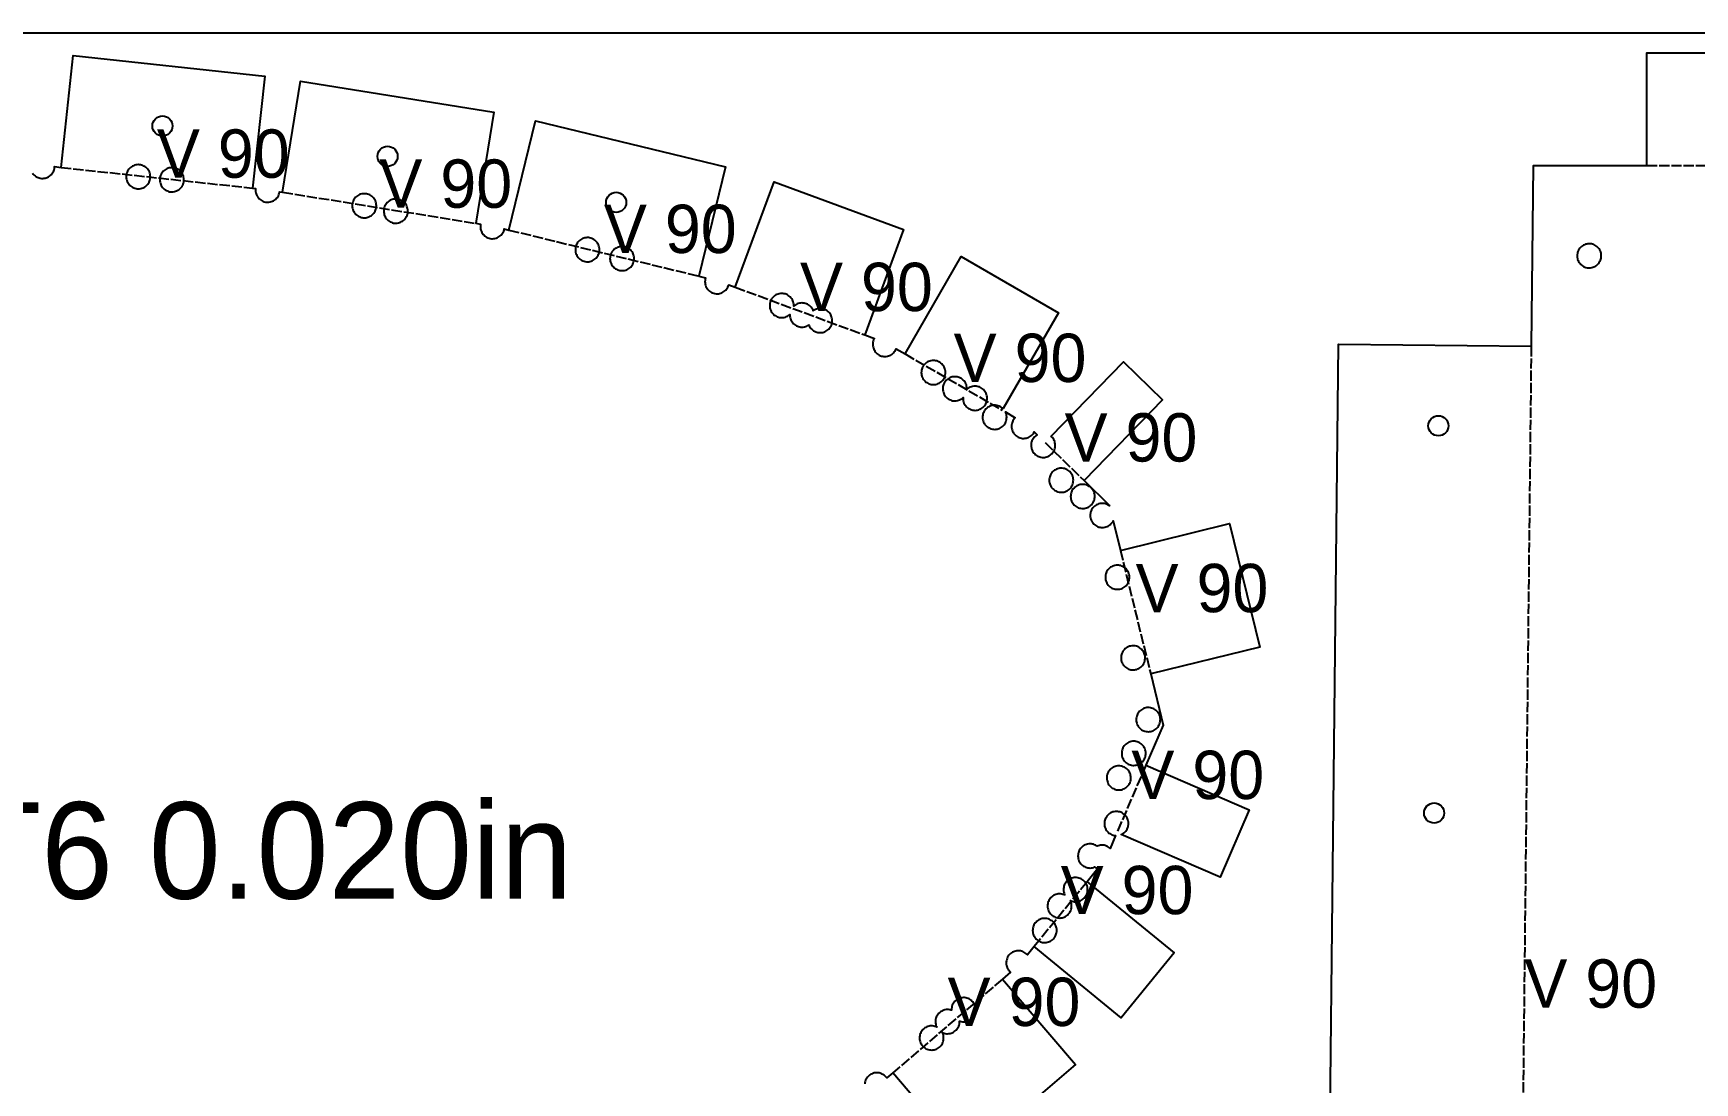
# Model space of a CAD drawing. Header units: millimetres. Extents: x 0 to 2438, y 0 to 1219.
# Drawn here: x 1700.7 to 1907.2, y 1088.6 to 1219 of the extents above; entities that cross this region are included whole.
import ezdxf

# ---------------------------------------------------------------- set-up
doc = ezdxf.new("R2010")
doc.units = ezdxf.units.MM
doc.linetypes.add('DASHED', pattern=[1.524, 1.27, -0.254])
for name, color, linetype in [('CUT', 7, 'CONTINUOUS'), ('ETCH', 8, 'CONTINUOUS'), ('HOLE', 6, 'CONTINUOUS'), ('VALLEY', 1, 'DASHED')]:
    doc.layers.add(name, color=color, linetype=linetype)

msp = doc.modelspace()

# ---------------------------------------------------------------- linework, layer by layer
at = {"layer": 'CUT'}
for points in [[(1700.63, 1201.62), (1700.72, 1201.5), (1700.82, 1201.39), (1700.93, 1201.3), (1701.05, 1201.21), (1701.18, 1201.14), (1701.31, 1201.08), (1701.45, 1201.03), (1701.59, 1200.99), (1701.74, 1200.97), (1701.89, 1200.97), (1702.03, 1200.98), (1702.18, 1201), (1702.32, 1201.04), (1702.46, 1201.09), (1702.59, 1201.16), (1702.72, 1201.23), (1702.83, 1201.32), (1702.94, 1201.42), (1703.04, 1201.53), (1703.12, 1201.65), (1703.2, 1201.78), (1703.26, 1201.91), (1703.31, 1202.05), (1703.34, 1202.2), (1703.36, 1202.34), (1703.36, 1202.43), (1704.17, 1202.34), (1705.68, 1216.23), (1729.48, 1213.65), (1727.97, 1199.76), (1728.35, 1199.72), (1728.34, 1199.63), (1728.33, 1199.49), (1728.34, 1199.34), (1728.37, 1199.19), (1728.41, 1199.05), (1728.46, 1198.91), (1728.52, 1198.78), (1728.6, 1198.66), (1728.69, 1198.54), (1728.79, 1198.43), (1728.9, 1198.33), (1729.02, 1198.25), (1729.15, 1198.17), (1729.28, 1198.11), (1729.42, 1198.07), (1729.56, 1198.03), (1729.71, 1198.01), (1729.86, 1198.01), (1730, 1198.02), (1730.15, 1198.04), (1730.29, 1198.08), (1730.43, 1198.13), (1730.56, 1198.19), (1730.69, 1198.27), (1730.8, 1198.36), (1730.91, 1198.46), (1731.01, 1198.57), (1731.09, 1198.69), (1731.17, 1198.82), (1731.23, 1198.95), (1731.28, 1199.09), (1731.31, 1199.24), (1731.32, 1199.32), (1731.7, 1199.26), (1733.92, 1213.05), (1757.95, 1209.18), (1755.73, 1195.39), (1756.31, 1195.3), (1756.3, 1195.25), (1756.28, 1195.1), (1756.28, 1194.96), (1756.29, 1194.81), (1756.31, 1194.66), (1756.35, 1194.52), (1756.4, 1194.38), (1756.46, 1194.25), (1756.54, 1194.13), (1756.63, 1194.01), (1756.73, 1193.9), (1756.84, 1193.8), (1756.96, 1193.72), (1757.09, 1193.64), (1757.22, 1193.58), (1757.36, 1193.54), (1757.51, 1193.5), (1757.65, 1193.48), (1757.8, 1193.48), (1757.95, 1193.49), (1758.09, 1193.51), (1758.23, 1193.55), (1758.37, 1193.6), (1758.5, 1193.66), (1758.63, 1193.74), (1758.75, 1193.83), (1758.85, 1193.93), (1758.95, 1194.04), (1759.04, 1194.16), (1759.11, 1194.29), (1759.17, 1194.42), (1759.22, 1194.56), (1759.25, 1194.7), (1759.83, 1194.56), (1763.12, 1208.14), (1786.72, 1202.41), (1783.42, 1188.83), (1784.26, 1188.63), (1784.24, 1188.56), (1784.21, 1188.42), (1784.19, 1188.27), (1784.18, 1188.12), (1784.19, 1187.98), (1784.22, 1187.83), (1784.25, 1187.69), (1784.3, 1187.55), (1784.37, 1187.42), (1784.45, 1187.29), (1784.54, 1187.18), (1784.64, 1187.07), (1784.75, 1186.97), (1784.87, 1186.89), (1784.99, 1186.81), (1785.13, 1186.75), (1785.27, 1186.7), (1785.41, 1186.67), (1785.56, 1186.65), (1785.7, 1186.64), (1785.85, 1186.65), (1786, 1186.68), (1786.14, 1186.72), (1786.28, 1186.77), (1786.41, 1186.83), (1786.53, 1186.91), (1786.65, 1187), (1786.76, 1187.1), (1786.85, 1187.21), (1786.94, 1187.33), (1787.01, 1187.46), (1787.08, 1187.59), (1787.12, 1187.73), (1787.13, 1187.76), (1787.94, 1187.46), (1792.78, 1200.56), (1808.87, 1194.63), (1804.03, 1181.52), (1805.23, 1181.08), (1805.21, 1181.03), (1805.14, 1180.9), (1805.1, 1180.76), (1805.06, 1180.61), (1805.04, 1180.47), (1805.04, 1180.32), (1805.05, 1180.17), (1805.07, 1180.03), (1805.11, 1179.89), (1805.16, 1179.75), (1805.23, 1179.62), (1805.3, 1179.49), (1805.39, 1179.37), (1805.49, 1179.27), (1805.6, 1179.17), (1805.72, 1179.08), (1805.85, 1179.01), (1805.98, 1178.95), (1806.12, 1178.9), (1806.27, 1178.87), (1806.41, 1178.85), (1806.56, 1178.84), (1806.71, 1178.85), (1806.85, 1178.88), (1806.99, 1178.91), (1807.13, 1178.96), (1807.26, 1179.03), (1807.39, 1179.11), (1807.51, 1179.2), (1807.61, 1179.3), (1807.71, 1179.41), (1807.8, 1179.53), (1807.87, 1179.65), (1807.93, 1179.79), (1807.94, 1179.81), (1809.05, 1179.17), (1816.04, 1191.26), (1828.1, 1184.29), (1821.22, 1172.37), (1821.22, 1172.38), (1821.11, 1172.47), (1820.99, 1172.56), (1820.86, 1172.63), (1820.73, 1172.69), (1820.59, 1172.74), (1820.45, 1172.77), (1820.3, 1172.79), (1820.15, 1172.8), (1820.01, 1172.79), (1819.86, 1172.77), (1819.72, 1172.73), (1819.58, 1172.68), (1819.45, 1172.61), (1819.32, 1172.54), (1819.21, 1172.45), (1819.1, 1172.35), (1819, 1172.24), (1818.92, 1172.12), (1818.84, 1171.99), (1818.78, 1171.85), (1818.73, 1171.72), (1818.7, 1171.57), (1818.68, 1171.43), (1818.68, 1171.28), (1818.68, 1171.13), (1818.71, 1170.99), (1818.75, 1170.84), (1818.8, 1170.71), (1818.86, 1170.57), (1818.94, 1170.45), (1819.03, 1170.33), (1819.13, 1170.22), (1819.24, 1170.13), (1819.36, 1170.04), (1819.49, 1169.97), (1819.62, 1169.91), (1819.76, 1169.86), (1819.9, 1169.82), (1820.05, 1169.81), (1820.2, 1169.8), (1820.34, 1169.81), (1820.49, 1169.83), (1820.63, 1169.87), (1820.77, 1169.92), (1820.9, 1169.99), (1821.03, 1170.06), (1821.14, 1170.15), (1821.25, 1170.25), (1821.35, 1170.36), (1821.43, 1170.48), (1821.51, 1170.61), (1821.57, 1170.75), (1821.62, 1170.88), (1821.65, 1171.03), (1821.67, 1171.17), (1821.68, 1171.32), (1821.67, 1171.47), (1821.64, 1171.61), (1821.6, 1171.76), (1821.55, 1171.89), (1821.52, 1171.96), (1822.74, 1171.25), (1822.7, 1171.22), (1822.61, 1171.11), (1822.52, 1170.99), (1822.45, 1170.87), (1822.39, 1170.73), (1822.34, 1170.59), (1822.3, 1170.45), (1822.29, 1170.3), (1822.28, 1170.16), (1822.29, 1170.01), (1822.31, 1169.86), (1822.35, 1169.72), (1822.4, 1169.58), (1822.47, 1169.45), (1822.54, 1169.33), (1822.63, 1169.21), (1822.73, 1169.1), (1822.84, 1169), (1822.96, 1168.92), (1823.09, 1168.84), (1823.23, 1168.78), (1823.36, 1168.74), (1823.51, 1168.7), (1823.65, 1168.68), (1823.8, 1168.68), (1823.95, 1168.69), (1824.09, 1168.71), (1824.24, 1168.75), (1824.37, 1168.8), (1824.51, 1168.86), (1824.63, 1168.94), (1824.75, 1169.03), (1824.86, 1169.13), (1824.95, 1169.24), (1825.04, 1169.36), (1825.1, 1169.47), (1825.46, 1169.11), (1825.36, 1169.05), (1825.24, 1168.96), (1825.13, 1168.86), (1825.04, 1168.75), (1824.95, 1168.63), (1824.88, 1168.5), (1824.82, 1168.37), (1824.77, 1168.23), (1824.73, 1168.09), (1824.72, 1167.94), (1824.71, 1167.79), (1824.72, 1167.65), (1824.74, 1167.5), (1824.78, 1167.36), (1824.83, 1167.22), (1824.9, 1167.09), (1824.97, 1166.96), (1825.06, 1166.85), (1825.16, 1166.74), (1825.27, 1166.64), (1825.39, 1166.55), (1825.52, 1166.48), (1825.66, 1166.42), (1825.79, 1166.37), (1825.94, 1166.34), (1826.08, 1166.32), (1826.23, 1166.31), (1826.38, 1166.32), (1826.52, 1166.35), (1826.67, 1166.38), (1826.8, 1166.44), (1826.94, 1166.5), (1827.06, 1166.58), (1827.18, 1166.67), (1827.29, 1166.77), (1827.38, 1166.88), (1827.47, 1167), (1827.54, 1167.12), (1827.6, 1167.26), (1827.65, 1167.4), (1827.69, 1167.54), (1827.7, 1167.69), (1827.71, 1167.83), (1827.7, 1167.98), (1827.68, 1168.13), (1827.64, 1168.27), (1827.59, 1168.41), (1827.52, 1168.54), (1827.45, 1168.66), (1827.36, 1168.78), (1827.26, 1168.89), (1827.2, 1168.94), (1836.18, 1178.18), (1841.04, 1173.45), (1831.3, 1163.43), (1834.42, 1160.4), (1834.45, 1160.3), (1834.37, 1160.36), (1834.24, 1160.43), (1834.11, 1160.49), (1833.97, 1160.54), (1833.83, 1160.58), (1833.68, 1160.6), (1833.53, 1160.6), (1833.39, 1160.59), (1833.24, 1160.57), (1833.1, 1160.53), (1832.96, 1160.48), (1832.83, 1160.41), (1832.7, 1160.34), (1832.59, 1160.25), (1832.48, 1160.15), (1832.38, 1160.04), (1832.3, 1159.92), (1832.22, 1159.79), (1832.16, 1159.66), (1832.11, 1159.52), (1832.08, 1159.37), (1832.06, 1159.23), (1832.05, 1159.08), (1832.06, 1158.93), (1832.09, 1158.79), (1832.12, 1158.65), (1832.18, 1158.51), (1832.24, 1158.37), (1832.32, 1158.25), (1832.41, 1158.13), (1832.51, 1158.03), (1832.62, 1157.93), (1832.74, 1157.84), (1832.87, 1157.77), (1833, 1157.71), (1833.14, 1157.66), (1833.28, 1157.63), (1833.43, 1157.61), (1833.57, 1157.6), (1833.72, 1157.61), (1833.87, 1157.63), (1834.01, 1157.67), (1834.15, 1157.72), (1834.28, 1157.79), (1834.4, 1157.86), (1834.52, 1157.95), (1834.63, 1158.05), (1834.73, 1158.17), (1834.81, 1158.28), (1834.89, 1158.41), (1834.9, 1158.44), (1835.8, 1154.77), (1849.37, 1158.09), (1853.14, 1142.74), (1839.57, 1139.42), (1841.12, 1133.07), (1838.97, 1128.07), (1851.8, 1122.54), (1848.2, 1114.17), (1835.92, 1119.46), (1836.04, 1119.52), (1836.17, 1119.6), (1836.29, 1119.69), (1836.39, 1119.79), (1836.49, 1119.9), (1836.58, 1120.02), (1836.65, 1120.15), (1836.71, 1120.28), (1836.76, 1120.42), (1836.79, 1120.56), (1836.81, 1120.71), (1836.82, 1120.86), (1836.81, 1121), (1836.78, 1121.15), (1836.75, 1121.29), (1836.7, 1121.43), (1836.63, 1121.56), (1836.55, 1121.69), (1836.46, 1121.8), (1836.36, 1121.91), (1836.25, 1122.01), (1836.13, 1122.09), (1836.01, 1122.17), (1835.87, 1122.23), (1835.73, 1122.28), (1835.59, 1122.31), (1835.44, 1122.33), (1835.3, 1122.34), (1835.15, 1122.33), (1835, 1122.3), (1834.86, 1122.27), (1834.72, 1122.21), (1834.59, 1122.15), (1834.47, 1122.07), (1834.35, 1121.98), (1834.24, 1121.88), (1834.14, 1121.77), (1834.06, 1121.65), (1833.98, 1121.52), (1833.92, 1121.39), (1833.88, 1121.25), (1833.84, 1121.11), (1833.82, 1120.96), (1833.82, 1120.82), (1833.83, 1120.67), (1833.85, 1120.52), (1833.89, 1120.38), (1833.94, 1120.24), (1834, 1120.11), (1834.08, 1119.99), (1834.17, 1119.87), (1834.27, 1119.76), (1834.38, 1119.66), (1834.5, 1119.58), (1834.63, 1119.5), (1834.76, 1119.44), (1834.9, 1119.39), (1835.05, 1119.36), (1835.19, 1119.34), (1835.21, 1119.34), (1834.53, 1117.75), (1834.45, 1117.82), (1834.33, 1117.91), (1834.2, 1117.98), (1834.07, 1118.04), (1833.93, 1118.09), (1833.79, 1118.13), (1833.64, 1118.14), (1833.49, 1118.15), (1833.35, 1118.14), (1833.2, 1118.12), (1833.06, 1118.08), (1832.92, 1118.03), (1832.92, 1118.02), (1832.85, 1118.07), (1832.72, 1118.15), (1832.59, 1118.21), (1832.45, 1118.26), (1832.31, 1118.29), (1832.16, 1118.31), (1832.01, 1118.31), (1831.87, 1118.3), (1831.72, 1118.28), (1831.58, 1118.24), (1831.44, 1118.19), (1831.31, 1118.13), (1831.18, 1118.05), (1831.07, 1117.96), (1830.96, 1117.86), (1830.86, 1117.75), (1830.78, 1117.63), (1830.7, 1117.5), (1830.64, 1117.37), (1830.59, 1117.23), (1830.56, 1117.09), (1830.54, 1116.94), (1830.53, 1116.79), (1830.54, 1116.65), (1830.57, 1116.5), (1830.6, 1116.36), (1830.66, 1116.22), (1830.72, 1116.09), (1830.8, 1115.96), (1830.89, 1115.85), (1830.99, 1115.74), (1831.1, 1115.64), (1831.22, 1115.56), (1831.35, 1115.48), (1831.48, 1115.42), (1831.62, 1115.37), (1831.76, 1115.34), (1831.91, 1115.32), (1832.05, 1115.31), (1832.2, 1115.32), (1832.35, 1115.35), (1832.49, 1115.38), (1832.63, 1115.44), (1832.63, 1115.44), (1832.7, 1115.39), (1832.83, 1115.32), (1832.96, 1115.26), (1833, 1115.24), (1831.67, 1113.6), (1842.49, 1104.77), (1835.92, 1096.72), (1825.1, 1105.56), (1824.25, 1104.52), (1824.16, 1104.61), (1824.05, 1104.71), (1823.93, 1104.79), (1823.81, 1104.87), (1823.67, 1104.93), (1823.53, 1104.97), (1823.39, 1105.01), (1823.24, 1105.03), (1823.1, 1105.03), (1822.95, 1105.02), (1822.8, 1105), (1822.66, 1104.96), (1822.52, 1104.91), (1822.39, 1104.85), (1822.27, 1104.77), (1822.15, 1104.68), (1822.04, 1104.58), (1821.95, 1104.47), (1821.86, 1104.35), (1821.79, 1104.22), (1821.72, 1104.09), (1821.68, 1103.95), (1821.64, 1103.8), (1821.62, 1103.66), (1821.62, 1103.51), (1821.63, 1103.37), (1821.65, 1103.22), (1821.69, 1103.08), (1821.74, 1102.94), (1821.8, 1102.81), (1821.88, 1102.68), (1821.97, 1102.57), (1822.07, 1102.46), (1822.16, 1102.38), (1821.14, 1101.51), (1830.22, 1090.89), (1816.6, 1079.25), (1807.52, 1089.87), (1806.78, 1089.23), (1806.77, 1089.23), (1806.68, 1089.35), (1806.58, 1089.46), (1806.47, 1089.56), (1806.35, 1089.64), (1806.22, 1089.72), (1806.09, 1089.78), (1805.95, 1089.82), (1805.81, 1089.86), (1805.66, 1089.88), (1805.52, 1089.88), (1805.37, 1089.87), (1805.22, 1089.85), (1805.08, 1089.81), (1804.94, 1089.76), (1804.81, 1089.7), (1804.69, 1089.62), (1804.57, 1089.53), (1804.46, 1089.43), (1804.36, 1089.32), (1804.28, 1089.2), (1804.2, 1089.07), (1804.14, 1088.94), (1804.1, 1088.8), (1804.06, 1088.66), (1804.04, 1088.51)], [(2094.44, 1004.75), (1900.53, 981.16), (1898.85, 995.03), (1884.86, 993.33), (1885.11, 1015.81), (1861.14, 1016.07), (1862.93, 1180.38), (1886.9, 1180.12), (1887.14, 1202.59), (1901.23, 1202.59), (1901.23, 1216.56), (2164.84, 1216.56)]]:
    msp.add_lwpolyline(points, dxfattribs=at)
for points in [[(1714.49, 1199.86), (1714.61, 1199.94), (1714.73, 1200.03), (1714.84, 1200.13), (1714.94, 1200.24), (1715.02, 1200.36), (1715.1, 1200.49), (1715.16, 1200.62), (1715.21, 1200.76), (1715.24, 1200.9), (1715.26, 1201.05), (1715.26, 1201.2), (1715.25, 1201.34), (1715.23, 1201.49), (1715.19, 1201.63), (1715.14, 1201.77), (1715.08, 1201.9), (1715, 1202.03), (1714.91, 1202.14), (1714.81, 1202.25), (1714.7, 1202.35), (1714.58, 1202.44), (1714.45, 1202.51), (1714.32, 1202.57), (1714.18, 1202.62), (1714.04, 1202.65), (1713.89, 1202.67), (1713.74, 1202.68), (1713.6, 1202.67), (1713.45, 1202.64), (1713.31, 1202.61), (1713.17, 1202.55), (1713.04, 1202.49), (1712.91, 1202.41), (1712.8, 1202.32), (1712.69, 1202.22), (1712.59, 1202.11), (1712.51, 1201.99), (1712.43, 1201.86), (1712.37, 1201.73), (1712.32, 1201.59), (1712.29, 1201.45), (1712.27, 1201.3), (1712.26, 1201.16), (1712.27, 1201.01), (1712.3, 1200.86), (1712.33, 1200.72), (1712.39, 1200.58), (1712.45, 1200.45), (1712.53, 1200.33), (1712.62, 1200.21), (1712.72, 1200.1), (1712.83, 1200), (1712.95, 1199.92), (1713.08, 1199.84), (1713.21, 1199.78), (1713.35, 1199.74), (1713.49, 1199.7), (1713.64, 1199.68), (1713.78, 1199.68), (1713.93, 1199.69), (1714.08, 1199.71), (1714.22, 1199.75), (1714.36, 1199.8), (1714.49, 1199.86)], [(1719.11, 1199.86), (1719.2, 1199.98), (1719.27, 1200.11), (1719.33, 1200.25), (1719.38, 1200.38), (1719.41, 1200.53), (1719.43, 1200.67), (1719.44, 1200.82), (1719.43, 1200.97), (1719.4, 1201.11), (1719.37, 1201.26), (1719.31, 1201.39), (1719.25, 1201.53), (1719.17, 1201.65), (1719.08, 1201.77), (1718.98, 1201.88), (1718.87, 1201.97), (1718.75, 1202.06), (1718.63, 1202.13), (1718.49, 1202.19), (1718.35, 1202.24), (1718.21, 1202.28), (1718.06, 1202.29), (1717.92, 1202.3), (1717.77, 1202.29), (1717.62, 1202.27), (1717.48, 1202.23), (1717.34, 1202.18), (1717.21, 1202.11), (1717.09, 1202.04), (1716.97, 1201.95), (1716.86, 1201.85), (1716.76, 1201.74), (1716.68, 1201.62), (1716.6, 1201.49), (1716.54, 1201.35), (1716.5, 1201.22), (1716.46, 1201.07), (1716.44, 1200.93), (1716.44, 1200.78), (1716.45, 1200.63), (1716.47, 1200.49), (1716.51, 1200.34), (1716.56, 1200.21), (1716.62, 1200.07), (1716.7, 1199.95), (1716.79, 1199.83), (1716.89, 1199.72), (1717, 1199.63), (1717.12, 1199.54), (1717.25, 1199.47), (1717.38, 1199.41), (1717.52, 1199.36), (1717.66, 1199.32), (1717.81, 1199.31), (1717.96, 1199.3), (1718.1, 1199.31), (1718.25, 1199.33), (1718.39, 1199.37), (1718.53, 1199.42), (1718.66, 1199.49), (1718.79, 1199.56), (1718.9, 1199.65), (1719.01, 1199.75), (1719.11, 1199.86)], [(1742.82, 1196.43), (1742.92, 1196.53), (1743.02, 1196.64), (1743.11, 1196.76), (1743.18, 1196.89), (1743.24, 1197.02), (1743.29, 1197.16), (1743.32, 1197.3), (1743.34, 1197.45), (1743.35, 1197.6), (1743.34, 1197.74), (1743.32, 1197.89), (1743.28, 1198.03), (1743.23, 1198.17), (1743.16, 1198.3), (1743.08, 1198.42), (1742.99, 1198.54), (1742.89, 1198.65), (1742.78, 1198.75), (1742.66, 1198.83), (1742.54, 1198.91), (1742.4, 1198.97), (1742.26, 1199.02), (1742.12, 1199.05), (1741.97, 1199.07), (1741.83, 1199.07), (1741.68, 1199.06), (1741.54, 1199.04), (1741.39, 1199), (1741.26, 1198.95), (1741.12, 1198.89), (1741, 1198.81), (1740.88, 1198.72), (1740.77, 1198.62), (1740.68, 1198.51), (1740.59, 1198.39), (1740.52, 1198.26), (1740.45, 1198.13), (1740.41, 1197.99), (1740.37, 1197.85), (1740.35, 1197.7), (1740.35, 1197.55), (1740.36, 1197.41), (1740.38, 1197.26), (1740.42, 1197.12), (1740.47, 1196.98), (1740.54, 1196.85), (1740.61, 1196.72), (1740.7, 1196.61), (1740.8, 1196.5), (1740.91, 1196.4), (1741.03, 1196.32), (1741.16, 1196.24), (1741.29, 1196.18), (1741.43, 1196.13), (1741.58, 1196.1), (1741.72, 1196.08), (1741.87, 1196.07), (1742.02, 1196.08), (1742.16, 1196.11), (1742.3, 1196.15), (1742.44, 1196.2), (1742.57, 1196.26), (1742.7, 1196.34), (1742.82, 1196.43)], [(1747.16, 1196.36), (1747.21, 1196.49), (1747.24, 1196.64), (1747.26, 1196.78), (1747.26, 1196.93), (1747.25, 1197.08), (1747.23, 1197.22), (1747.19, 1197.37), (1747.14, 1197.5), (1747.08, 1197.64), (1747, 1197.76), (1746.91, 1197.88), (1746.81, 1197.99), (1746.7, 1198.08), (1746.58, 1198.17), (1746.45, 1198.24), (1746.32, 1198.3), (1746.18, 1198.35), (1746.04, 1198.39), (1745.89, 1198.4), (1745.74, 1198.41), (1745.6, 1198.4), (1745.45, 1198.38), (1745.31, 1198.34), (1745.17, 1198.29), (1745.04, 1198.22), (1744.91, 1198.15), (1744.8, 1198.06), (1744.69, 1197.96), (1744.59, 1197.85), (1744.51, 1197.73), (1744.43, 1197.6), (1744.37, 1197.46), (1744.32, 1197.33), (1744.29, 1197.18), (1744.27, 1197.04), (1744.26, 1196.89), (1744.27, 1196.74), (1744.3, 1196.6), (1744.33, 1196.45), (1744.39, 1196.32), (1744.45, 1196.18), (1744.53, 1196.06), (1744.62, 1195.94), (1744.72, 1195.83), (1744.83, 1195.74), (1744.95, 1195.65), (1745.08, 1195.58), (1745.21, 1195.52), (1745.35, 1195.47), (1745.49, 1195.43), (1745.64, 1195.42), (1745.78, 1195.41), (1745.93, 1195.42), (1746.08, 1195.44), (1746.22, 1195.48), (1746.36, 1195.53), (1746.49, 1195.6), (1746.61, 1195.67), (1746.73, 1195.76), (1746.84, 1195.86), (1746.94, 1195.97), (1747.02, 1196.09), (1747.1, 1196.22), (1747.16, 1196.36)], [(1770.84, 1191.3), (1770.91, 1191.42), (1770.97, 1191.56), (1771.02, 1191.7), (1771.05, 1191.84), (1771.07, 1191.99), (1771.08, 1192.13), (1771.07, 1192.28), (1771.04, 1192.42), (1771.01, 1192.57), (1770.95, 1192.7), (1770.89, 1192.84), (1770.81, 1192.96), (1770.72, 1193.08), (1770.62, 1193.19), (1770.51, 1193.28), (1770.39, 1193.37), (1770.27, 1193.44), (1770.13, 1193.51), (1769.99, 1193.55), (1769.85, 1193.59), (1769.7, 1193.61), (1769.56, 1193.61), (1769.41, 1193.6), (1769.26, 1193.58), (1769.12, 1193.54), (1768.98, 1193.49), (1768.85, 1193.42), (1768.73, 1193.35), (1768.61, 1193.26), (1768.5, 1193.16), (1768.4, 1193.05), (1768.32, 1192.93), (1768.24, 1192.8), (1768.18, 1192.67), (1768.14, 1192.53), (1768.1, 1192.38), (1768.08, 1192.24), (1768.08, 1192.09), (1768.09, 1191.94), (1768.11, 1191.8), (1768.15, 1191.66), (1768.2, 1191.52), (1768.26, 1191.39), (1768.34, 1191.26), (1768.43, 1191.14), (1768.53, 1191.04), (1768.64, 1190.94), (1768.76, 1190.85), (1768.89, 1190.78), (1769.02, 1190.72), (1769.16, 1190.67), (1769.3, 1190.64), (1769.45, 1190.62), (1769.6, 1190.61), (1769.74, 1190.62), (1769.89, 1190.64), (1770.03, 1190.68), (1770.17, 1190.73), (1770.3, 1190.8), (1770.43, 1190.88), (1770.54, 1190.97), (1770.65, 1191.07), (1770.75, 1191.18), (1770.84, 1191.3)], [(1775.38, 1190.88), (1775.38, 1191.03), (1775.37, 1191.18), (1775.35, 1191.32), (1775.31, 1191.47), (1775.26, 1191.6), (1775.2, 1191.74), (1775.12, 1191.86), (1775.03, 1191.98), (1774.93, 1192.09), (1774.82, 1192.18), (1774.7, 1192.27), (1774.57, 1192.34), (1774.44, 1192.4), (1774.3, 1192.45), (1774.16, 1192.49), (1774.01, 1192.5), (1773.86, 1192.51), (1773.72, 1192.5), (1773.57, 1192.48), (1773.43, 1192.44), (1773.29, 1192.39), (1773.16, 1192.32), (1773.03, 1192.25), (1772.92, 1192.16), (1772.81, 1192.06), (1772.71, 1191.95), (1772.62, 1191.83), (1772.55, 1191.7), (1772.49, 1191.56), (1772.44, 1191.43), (1772.41, 1191.28), (1772.39, 1191.14), (1772.38, 1190.99), (1772.39, 1190.84), (1772.42, 1190.7), (1772.45, 1190.55), (1772.51, 1190.42), (1772.57, 1190.28), (1772.65, 1190.16), (1772.74, 1190.04), (1772.84, 1189.93), (1772.95, 1189.84), (1773.07, 1189.75), (1773.19, 1189.68), (1773.33, 1189.62), (1773.47, 1189.57), (1773.61, 1189.54), (1773.76, 1189.52), (1773.9, 1189.51), (1774.05, 1189.52), (1774.2, 1189.54), (1774.34, 1189.58), (1774.48, 1189.63), (1774.61, 1189.7), (1774.73, 1189.77), (1774.85, 1189.86), (1774.96, 1189.96), (1775.06, 1190.07), (1775.14, 1190.19), (1775.22, 1190.32), (1775.28, 1190.46), (1775.32, 1190.59), (1775.36, 1190.74), (1775.38, 1190.88)], [(1894.65, 1189.98), (1894.79, 1190.04), (1894.91, 1190.12), (1895.03, 1190.21), (1895.14, 1190.31), (1895.23, 1190.42), (1895.32, 1190.54), (1895.39, 1190.67), (1895.45, 1190.8), (1895.5, 1190.94), (1895.54, 1191.08), (1895.56, 1191.23), (1895.56, 1191.38), (1895.55, 1191.52), (1895.53, 1191.67), (1895.49, 1191.81), (1895.44, 1191.95), (1895.37, 1192.08), (1895.3, 1192.21), (1895.21, 1192.32), (1895.11, 1192.43), (1895, 1192.53), (1894.88, 1192.61), (1894.75, 1192.69), (1894.62, 1192.75), (1894.48, 1192.8), (1894.33, 1192.83), (1894.19, 1192.85), (1894.04, 1192.86), (1893.89, 1192.85), (1893.75, 1192.82), (1893.61, 1192.79), (1893.47, 1192.73), (1893.34, 1192.67), (1893.21, 1192.59), (1893.09, 1192.5), (1892.99, 1192.4), (1892.89, 1192.29), (1892.8, 1192.17), (1892.73, 1192.04), (1892.67, 1191.91), (1892.62, 1191.77), (1892.59, 1191.63), (1892.57, 1191.48), (1892.56, 1191.33), (1892.57, 1191.19), (1892.59, 1191.04), (1892.63, 1190.9), (1892.68, 1190.76), (1892.75, 1190.63), (1892.83, 1190.51), (1892.92, 1190.39), (1893.02, 1190.28), (1893.13, 1190.18), (1893.25, 1190.1), (1893.37, 1190.02), (1893.51, 1189.96), (1893.65, 1189.91), (1893.79, 1189.88), (1893.94, 1189.86), (1894.08, 1189.86), (1894.23, 1189.87), (1894.37, 1189.89), (1894.52, 1189.93), (1894.65, 1189.98)], [(1799.05, 1184.7), (1798.91, 1184.75), (1798.77, 1184.79), (1798.62, 1184.81), (1798.47, 1184.81), (1798.33, 1184.8), (1798.18, 1184.78), (1798.04, 1184.74), (1797.9, 1184.69), (1797.77, 1184.62), (1797.64, 1184.55), (1797.63, 1184.54), (1797.61, 1184.59), (1797.55, 1184.72), (1797.47, 1184.85), (1797.38, 1184.97), (1797.28, 1185.07), (1797.17, 1185.17), (1797.05, 1185.26), (1796.92, 1185.33), (1796.79, 1185.39), (1796.65, 1185.44), (1796.51, 1185.47), (1796.36, 1185.49), (1796.21, 1185.5), (1796.07, 1185.49), (1795.92, 1185.47), (1795.78, 1185.43), (1795.64, 1185.38), (1795.51, 1185.31), (1795.38, 1185.23), (1795.27, 1185.15), (1795.22, 1185.1), (1795.23, 1185.2), (1795.22, 1185.34), (1795.19, 1185.49), (1795.16, 1185.63), (1795.1, 1185.77), (1795.04, 1185.9), (1794.96, 1186.03), (1794.87, 1186.14), (1794.77, 1186.25), (1794.66, 1186.35), (1794.54, 1186.43), (1794.42, 1186.51), (1794.28, 1186.57), (1794.14, 1186.62), (1794, 1186.65), (1793.85, 1186.67), (1793.71, 1186.68), (1793.56, 1186.67), (1793.41, 1186.64), (1793.27, 1186.61), (1793.13, 1186.55), (1793, 1186.49), (1792.88, 1186.41), (1792.76, 1186.32), (1792.65, 1186.22), (1792.55, 1186.11), (1792.47, 1185.99), (1792.39, 1185.86), (1792.33, 1185.73), (1792.29, 1185.59), (1792.25, 1185.45), (1792.23, 1185.3), (1792.23, 1185.16), (1792.24, 1185.01), (1792.26, 1184.86), (1792.3, 1184.72), (1792.35, 1184.58), (1792.41, 1184.45), (1792.49, 1184.33), (1792.58, 1184.21), (1792.68, 1184.1), (1792.79, 1184), (1792.91, 1183.92), (1793.04, 1183.84), (1793.17, 1183.78), (1793.31, 1183.73), (1793.45, 1183.7), (1793.6, 1183.68), (1793.75, 1183.68), (1793.89, 1183.69), (1794.04, 1183.71), (1794.18, 1183.75), (1794.32, 1183.8), (1794.45, 1183.86), (1794.58, 1183.94), (1794.69, 1184.03), (1794.74, 1184.07), (1794.74, 1183.98), (1794.74, 1183.83), (1794.77, 1183.69), (1794.81, 1183.54), (1794.86, 1183.41), (1794.92, 1183.27), (1795, 1183.15), (1795.09, 1183.03), (1795.19, 1182.92), (1795.3, 1182.83), (1795.42, 1182.74), (1795.55, 1182.67), (1795.68, 1182.61), (1795.82, 1182.56), (1795.96, 1182.52), (1796.11, 1182.5), (1796.26, 1182.5), (1796.4, 1182.51), (1796.55, 1182.53), (1796.69, 1182.57), (1796.83, 1182.62), (1796.96, 1182.69), (1797.09, 1182.76), (1797.1, 1182.77), (1797.12, 1182.72), (1797.18, 1182.59), (1797.26, 1182.46), (1797.35, 1182.34), (1797.45, 1182.24), (1797.56, 1182.14), (1797.68, 1182.05), (1797.81, 1181.98), (1797.94, 1181.92), (1798.08, 1181.87), (1798.22, 1181.84), (1798.37, 1181.82), (1798.51, 1181.81), (1798.66, 1181.82), (1798.81, 1181.84), (1798.95, 1181.88), (1799.09, 1181.93), (1799.22, 1182), (1799.34, 1182.08), (1799.46, 1182.16), (1799.57, 1182.26), (1799.67, 1182.38), (1799.75, 1182.49), (1799.83, 1182.62), (1799.89, 1182.76), (1799.94, 1182.9), (1799.97, 1183.04), (1799.99, 1183.18), (1799.99, 1183.33), (1799.98, 1183.48), (1799.96, 1183.62), (1799.92, 1183.77), (1799.87, 1183.9), (1799.81, 1184.04), (1799.73, 1184.16), (1799.64, 1184.28), (1799.54, 1184.39), (1799.43, 1184.48), (1799.31, 1184.57), (1799.18, 1184.64), (1799.05, 1184.7)], [(1814.04, 1177.17), (1814, 1177.31), (1813.95, 1177.45), (1813.89, 1177.58), (1813.81, 1177.71), (1813.72, 1177.82), (1813.62, 1177.93), (1813.51, 1178.03), (1813.39, 1178.11), (1813.26, 1178.19), (1813.13, 1178.25), (1812.99, 1178.3), (1812.84, 1178.33), (1812.7, 1178.35), (1812.55, 1178.36), (1812.41, 1178.35), (1812.26, 1178.32), (1812.12, 1178.28), (1811.98, 1178.23), (1811.85, 1178.17), (1811.72, 1178.09), (1811.61, 1178), (1811.5, 1177.9), (1811.4, 1177.79), (1811.31, 1177.67), (1811.24, 1177.54), (1811.18, 1177.41), (1811.13, 1177.27), (1811.1, 1177.13), (1811.08, 1176.98), (1811.07, 1176.83), (1811.08, 1176.69), (1811.11, 1176.54), (1811.14, 1176.4), (1811.2, 1176.26), (1811.26, 1176.13), (1811.34, 1176), (1811.43, 1175.89), (1811.53, 1175.78), (1811.64, 1175.68), (1811.76, 1175.6), (1811.88, 1175.52), (1812.02, 1175.46), (1812.16, 1175.41), (1812.3, 1175.38), (1812.45, 1175.36), (1812.59, 1175.36), (1812.74, 1175.37), (1812.89, 1175.39), (1813.03, 1175.43), (1813.17, 1175.48), (1813.3, 1175.54), (1813.42, 1175.62), (1813.54, 1175.71), (1813.65, 1175.81), (1813.75, 1175.92), (1813.83, 1176.04), (1813.91, 1176.17), (1813.97, 1176.3), (1814.01, 1176.44), (1814.05, 1176.58), (1814.07, 1176.73), (1814.07, 1176.88), (1814.06, 1177.02), (1814.04, 1177.17)], [(1817.87, 1175.16), (1817.72, 1175.16), (1817.58, 1175.15), (1817.43, 1175.13), (1817.29, 1175.09), (1817.15, 1175.04), (1817.02, 1174.98), (1816.89, 1174.9), (1816.78, 1174.81), (1816.73, 1174.77), (1816.74, 1174.86), (1816.73, 1175.01), (1816.7, 1175.15), (1816.67, 1175.3), (1816.61, 1175.43), (1816.55, 1175.57), (1816.47, 1175.69), (1816.38, 1175.81), (1816.28, 1175.92), (1816.17, 1176.01), (1816.05, 1176.1), (1815.93, 1176.17), (1815.79, 1176.23), (1815.65, 1176.28), (1815.51, 1176.32), (1815.36, 1176.33), (1815.22, 1176.34), (1815.07, 1176.33), (1814.92, 1176.31), (1814.78, 1176.27), (1814.64, 1176.22), (1814.51, 1176.15), (1814.39, 1176.08), (1814.27, 1175.99), (1814.16, 1175.89), (1814.06, 1175.78), (1813.98, 1175.66), (1813.9, 1175.53), (1813.84, 1175.39), (1813.8, 1175.26), (1813.76, 1175.11), (1813.74, 1174.97), (1813.74, 1174.82), (1813.75, 1174.67), (1813.77, 1174.53), (1813.81, 1174.38), (1813.86, 1174.25), (1813.92, 1174.11), (1814, 1173.99), (1814.09, 1173.87), (1814.19, 1173.76), (1814.3, 1173.67), (1814.42, 1173.58), (1814.55, 1173.51), (1814.68, 1173.45), (1814.82, 1173.4), (1814.96, 1173.36), (1815.11, 1173.35), (1815.26, 1173.34), (1815.4, 1173.35), (1815.55, 1173.37), (1815.69, 1173.41), (1815.83, 1173.46), (1815.96, 1173.53), (1816.09, 1173.6), (1816.2, 1173.69), (1816.25, 1173.74), (1816.25, 1173.64), (1816.25, 1173.5), (1816.28, 1173.35), (1816.32, 1173.21), (1816.37, 1173.07), (1816.43, 1172.94), (1816.51, 1172.81), (1816.6, 1172.7), (1816.7, 1172.59), (1816.81, 1172.49), (1816.93, 1172.4), (1817.06, 1172.33), (1817.19, 1172.27), (1817.33, 1172.22), (1817.47, 1172.19), (1817.62, 1172.17), (1817.77, 1172.16), (1817.91, 1172.17), (1818.06, 1172.2), (1818.2, 1172.23), (1818.34, 1172.29), (1818.47, 1172.35), (1818.6, 1172.43), (1818.71, 1172.52), (1818.82, 1172.62), (1818.92, 1172.73), (1819, 1172.85), (1819.08, 1172.97), (1819.14, 1173.11), (1819.19, 1173.25), (1819.22, 1173.39), (1819.24, 1173.54), (1819.25, 1173.68), (1819.24, 1173.83), (1819.21, 1173.98), (1819.17, 1174.12), (1819.12, 1174.26), (1819.06, 1174.39), (1818.98, 1174.51), (1818.89, 1174.63), (1818.79, 1174.74), (1818.68, 1174.84), (1818.56, 1174.92), (1818.43, 1175), (1818.3, 1175.06), (1818.16, 1175.1), (1818.02, 1175.14), (1817.87, 1175.16)], [(1829.96, 1163.5), (1829.95, 1163.65), (1829.93, 1163.79), (1829.89, 1163.93), (1829.84, 1164.07), (1829.77, 1164.2), (1829.7, 1164.33), (1829.61, 1164.45), (1829.51, 1164.55), (1829.4, 1164.65), (1829.28, 1164.74), (1829.15, 1164.81), (1829.01, 1164.87), (1828.88, 1164.92), (1828.73, 1164.95), (1828.59, 1164.97), (1828.44, 1164.98), (1828.29, 1164.97), (1828.15, 1164.95), (1828, 1164.91), (1827.87, 1164.86), (1827.73, 1164.79), (1827.61, 1164.71), (1827.49, 1164.63), (1827.38, 1164.53), (1827.29, 1164.41), (1827.2, 1164.3), (1827.13, 1164.17), (1827.07, 1164.03), (1827.02, 1163.89), (1826.98, 1163.75), (1826.97, 1163.61), (1826.96, 1163.46), (1826.97, 1163.31), (1826.99, 1163.17), (1827.03, 1163.02), (1827.08, 1162.89), (1827.15, 1162.75), (1827.22, 1162.63), (1827.31, 1162.51), (1827.41, 1162.4), (1827.52, 1162.31), (1827.64, 1162.22), (1827.77, 1162.15), (1827.91, 1162.09), (1828.04, 1162.04), (1828.19, 1162), (1828.33, 1161.98), (1828.48, 1161.98), (1828.63, 1161.99), (1828.77, 1162.01), (1828.92, 1162.05), (1829.05, 1162.1), (1829.19, 1162.17), (1829.31, 1162.24), (1829.43, 1162.33), (1829.54, 1162.43), (1829.63, 1162.54), (1829.72, 1162.66), (1829.79, 1162.79), (1829.85, 1162.92), (1829.9, 1163.06), (1829.93, 1163.21), (1829.95, 1163.35), (1829.96, 1163.5)], [(1832.27, 1162.43), (1832.17, 1162.54), (1832.06, 1162.64), (1831.94, 1162.72), (1831.81, 1162.8), (1831.68, 1162.86), (1831.54, 1162.91), (1831.4, 1162.94), (1831.25, 1162.96), (1831.1, 1162.96), (1830.96, 1162.95), (1830.81, 1162.93), (1830.67, 1162.89), (1830.53, 1162.84), (1830.4, 1162.78), (1830.27, 1162.7), (1830.16, 1162.61), (1830.05, 1162.51), (1829.95, 1162.4), (1829.87, 1162.28), (1829.79, 1162.15), (1829.73, 1162.02), (1829.68, 1161.88), (1829.65, 1161.74), (1829.63, 1161.59), (1829.62, 1161.44), (1829.63, 1161.3), (1829.66, 1161.15), (1829.69, 1161.01), (1829.75, 1160.87), (1829.81, 1160.74), (1829.89, 1160.61), (1829.98, 1160.5), (1830.08, 1160.39), (1830.19, 1160.29), (1830.31, 1160.21), (1830.44, 1160.13), (1830.57, 1160.07), (1830.71, 1160.02), (1830.85, 1159.99), (1831, 1159.97), (1831.14, 1159.96), (1831.29, 1159.97), (1831.44, 1160), (1831.58, 1160.03), (1831.72, 1160.09), (1831.85, 1160.15), (1831.97, 1160.23), (1832.09, 1160.32), (1832.2, 1160.42), (1832.3, 1160.53), (1832.38, 1160.65), (1832.46, 1160.78), (1832.52, 1160.91), (1832.57, 1161.05), (1832.6, 1161.19), (1832.62, 1161.34), (1832.62, 1161.48), (1832.61, 1161.63), (1832.59, 1161.78), (1832.55, 1161.92), (1832.5, 1162.06), (1832.44, 1162.19), (1832.36, 1162.31), (1832.27, 1162.43)], [(1836.75, 1152.15), (1836.67, 1152.28), (1836.58, 1152.39), (1836.48, 1152.5), (1836.37, 1152.6), (1836.25, 1152.68), (1836.12, 1152.76), (1835.99, 1152.82), (1835.85, 1152.87), (1835.71, 1152.9), (1835.56, 1152.92), (1835.42, 1152.92), (1835.27, 1152.92), (1835.12, 1152.89), (1834.98, 1152.85), (1834.84, 1152.8), (1834.71, 1152.74), (1834.59, 1152.66), (1834.47, 1152.57), (1834.36, 1152.47), (1834.26, 1152.36), (1834.18, 1152.24), (1834.1, 1152.11), (1834.04, 1151.98), (1834, 1151.84), (1833.96, 1151.7), (1833.94, 1151.55), (1833.94, 1151.4), (1833.95, 1151.26), (1833.97, 1151.11), (1834.01, 1150.97), (1834.06, 1150.83), (1834.12, 1150.7), (1834.2, 1150.57), (1834.29, 1150.46), (1834.39, 1150.35), (1834.5, 1150.25), (1834.62, 1150.17), (1834.75, 1150.09), (1834.88, 1150.03), (1835.02, 1149.98), (1835.16, 1149.95), (1835.31, 1149.93), (1835.46, 1149.93), (1835.6, 1149.93), (1835.75, 1149.96), (1835.89, 1150), (1836.03, 1150.05), (1836.16, 1150.11), (1836.29, 1150.19), (1836.4, 1150.28), (1836.51, 1150.38), (1836.61, 1150.49), (1836.7, 1150.61), (1836.77, 1150.74), (1836.83, 1150.87), (1836.88, 1151.01), (1836.91, 1151.15), (1836.93, 1151.3), (1836.94, 1151.45), (1836.93, 1151.59), (1836.9, 1151.74), (1836.87, 1151.88), (1836.81, 1152.02), (1836.75, 1152.15)], [(1836.05, 1142.11), (1835.99, 1141.97), (1835.95, 1141.83), (1835.91, 1141.69), (1835.89, 1141.54), (1835.89, 1141.4), (1835.9, 1141.25), (1835.92, 1141.1), (1835.96, 1140.96), (1836.01, 1140.82), (1836.07, 1140.69), (1836.15, 1140.57), (1836.24, 1140.45), (1836.34, 1140.34), (1836.45, 1140.25), (1836.57, 1140.16), (1836.7, 1140.09), (1836.83, 1140.02), (1836.97, 1139.98), (1837.11, 1139.94), (1837.26, 1139.92), (1837.41, 1139.92), (1837.55, 1139.93), (1837.7, 1139.95), (1837.84, 1139.99), (1837.98, 1140.04), (1838.11, 1140.1), (1838.24, 1140.18), (1838.35, 1140.27), (1838.46, 1140.37), (1838.56, 1140.48), (1838.65, 1140.6), (1838.72, 1140.73), (1838.78, 1140.86), (1838.83, 1141), (1838.86, 1141.15), (1838.88, 1141.29), (1838.89, 1141.44), (1838.88, 1141.59), (1838.85, 1141.73), (1838.82, 1141.87), (1838.76, 1142.01), (1838.7, 1142.14), (1838.62, 1142.27), (1838.53, 1142.39), (1838.43, 1142.49), (1838.32, 1142.59), (1838.2, 1142.68), (1838.08, 1142.75), (1837.94, 1142.81), (1837.8, 1142.86), (1837.66, 1142.89), (1837.51, 1142.91), (1837.37, 1142.92), (1837.22, 1142.91), (1837.07, 1142.88), (1836.93, 1142.85), (1836.79, 1142.8), (1836.66, 1142.73), (1836.54, 1142.65), (1836.42, 1142.56), (1836.31, 1142.46), (1836.21, 1142.35), (1836.13, 1142.23), (1836.05, 1142.11)], [(1838.01, 1134.56), (1837.94, 1134.43), (1837.88, 1134.3), (1837.83, 1134.16), (1837.79, 1134.01), (1837.77, 1133.87), (1837.77, 1133.72), (1837.78, 1133.57), (1837.8, 1133.43), (1837.84, 1133.29), (1837.89, 1133.15), (1837.96, 1133.02), (1838.03, 1132.89), (1838.12, 1132.77), (1838.22, 1132.67), (1838.33, 1132.57), (1838.45, 1132.48), (1838.58, 1132.41), (1838.71, 1132.35), (1838.85, 1132.3), (1839, 1132.27), (1839.14, 1132.25), (1839.29, 1132.24), (1839.44, 1132.25), (1839.58, 1132.28), (1839.72, 1132.31), (1839.86, 1132.36), (1839.99, 1132.43), (1840.12, 1132.51), (1840.24, 1132.6), (1840.34, 1132.7), (1840.44, 1132.81), (1840.53, 1132.93), (1840.6, 1133.05), (1840.66, 1133.19), (1840.71, 1133.33), (1840.74, 1133.47), (1840.76, 1133.62), (1840.77, 1133.76), (1840.76, 1133.91), (1840.74, 1134.06), (1840.7, 1134.2), (1840.65, 1134.34), (1840.58, 1134.47), (1840.5, 1134.59), (1840.42, 1134.71), (1840.31, 1134.82), (1840.2, 1134.92), (1840.08, 1135), (1839.96, 1135.08), (1839.82, 1135.14), (1839.68, 1135.18), (1839.54, 1135.22), (1839.4, 1135.24), (1839.25, 1135.24), (1839.1, 1135.23), (1838.96, 1135.21), (1838.81, 1135.17), (1838.68, 1135.12), (1838.54, 1135.06), (1838.42, 1134.98), (1838.3, 1134.89), (1838.19, 1134.79), (1838.1, 1134.68), (1838.01, 1134.56)], [(1836.29, 1130.49), (1836.21, 1130.37), (1836.13, 1130.25), (1836.07, 1130.11), (1836.03, 1129.97), (1835.99, 1129.83), (1835.97, 1129.68), (1835.97, 1129.54), (1835.98, 1129.39), (1836, 1129.24), (1836.04, 1129.1), (1836.09, 1128.96), (1836.15, 1128.83), (1836.23, 1128.71), (1836.32, 1128.59), (1836.42, 1128.48), (1836.53, 1128.38), (1836.65, 1128.3), (1836.78, 1128.22), (1836.91, 1128.16), (1837.05, 1128.12), (1837.19, 1128.08), (1837.34, 1128.06), (1837.49, 1128.06), (1837.63, 1128.07), (1837.78, 1128.09), (1837.92, 1128.13), (1838.06, 1128.18), (1838.19, 1128.24), (1838.32, 1128.32), (1838.43, 1128.41), (1838.54, 1128.51), (1838.64, 1128.62), (1838.73, 1128.74), (1838.8, 1128.87), (1838.86, 1129), (1838.91, 1129.14), (1838.94, 1129.28), (1838.96, 1129.43), (1838.97, 1129.58), (1838.96, 1129.72), (1838.93, 1129.87), (1838.9, 1130.01), (1838.84, 1130.15), (1838.78, 1130.28), (1838.7, 1130.41), (1838.61, 1130.52), (1838.51, 1130.63), (1838.4, 1130.73), (1838.28, 1130.82), (1838.16, 1130.89), (1838.02, 1130.95), (1837.88, 1131), (1837.74, 1131.03), (1837.59, 1131.05), (1837.45, 1131.06), (1837.3, 1131.05), (1837.15, 1131.02), (1837.01, 1130.99), (1836.87, 1130.93), (1836.74, 1130.87), (1836.62, 1130.79), (1836.5, 1130.7), (1836.39, 1130.6), (1836.29, 1130.49)], [(1834.22, 1127.06), (1834.18, 1126.92), (1834.14, 1126.78), (1834.12, 1126.64), (1834.12, 1126.49), (1834.13, 1126.34), (1834.15, 1126.2), (1834.19, 1126.05), (1834.24, 1125.92), (1834.3, 1125.78), (1834.38, 1125.66), (1834.47, 1125.54), (1834.57, 1125.43), (1834.68, 1125.34), (1834.8, 1125.25), (1834.93, 1125.18), (1835.06, 1125.12), (1835.2, 1125.07), (1835.34, 1125.03), (1835.49, 1125.01), (1835.64, 1125.01), (1835.78, 1125.02), (1835.93, 1125.04), (1836.07, 1125.08), (1836.21, 1125.13), (1836.34, 1125.2), (1836.47, 1125.27), (1836.58, 1125.36), (1836.69, 1125.46), (1836.79, 1125.57), (1836.88, 1125.69), (1836.95, 1125.82), (1837.01, 1125.95), (1837.06, 1126.09), (1837.09, 1126.24), (1837.11, 1126.38), (1837.12, 1126.53), (1837.11, 1126.68), (1837.08, 1126.82), (1837.05, 1126.96), (1836.99, 1127.1), (1836.93, 1127.23), (1836.85, 1127.36), (1836.76, 1127.48), (1836.66, 1127.58), (1836.55, 1127.68), (1836.43, 1127.77), (1836.31, 1127.84), (1836.17, 1127.9), (1836.03, 1127.95), (1835.89, 1127.98), (1835.74, 1128), (1835.6, 1128.01), (1835.45, 1128), (1835.3, 1127.98), (1835.16, 1127.94), (1835.02, 1127.89), (1834.89, 1127.82), (1834.77, 1127.74), (1834.65, 1127.66), (1834.54, 1127.55), (1834.44, 1127.44), (1834.36, 1127.33), (1834.28, 1127.2), (1834.22, 1127.06)], [(1826.76, 1110.43), (1826.78, 1110.29), (1826.82, 1110.15), (1826.87, 1110.01), (1826.94, 1109.88), (1827.02, 1109.75), (1827.11, 1109.63), (1827.21, 1109.53), (1827.32, 1109.43), (1827.44, 1109.34), (1827.56, 1109.27), (1827.7, 1109.21), (1827.84, 1109.16), (1827.98, 1109.13), (1828.13, 1109.11), (1828.27, 1109.1), (1828.42, 1109.11), (1828.56, 1109.14), (1828.71, 1109.17), (1828.84, 1109.22), (1828.98, 1109.29), (1829.1, 1109.37), (1829.22, 1109.46), (1829.33, 1109.56), (1829.42, 1109.67), (1829.51, 1109.79), (1829.58, 1109.91), (1829.65, 1110.05), (1829.69, 1110.19), (1829.73, 1110.33), (1829.75, 1110.48), (1829.75, 1110.62), (1829.74, 1110.77), (1829.72, 1110.92), (1829.68, 1111.06), (1829.63, 1111.2), (1829.59, 1111.27), (1829.68, 1111.23), (1829.82, 1111.19), (1829.96, 1111.15), (1830.11, 1111.13), (1830.25, 1111.13), (1830.4, 1111.14), (1830.54, 1111.16), (1830.69, 1111.2), (1830.83, 1111.25), (1830.96, 1111.32), (1831.08, 1111.39), (1831.2, 1111.48), (1831.31, 1111.58), (1831.4, 1111.69), (1831.49, 1111.81), (1831.56, 1111.94), (1831.63, 1112.07), (1831.67, 1112.21), (1831.71, 1112.36), (1831.73, 1112.5), (1831.73, 1112.65), (1831.72, 1112.8), (1831.7, 1112.94), (1831.66, 1113.08), (1831.61, 1113.22), (1831.54, 1113.35), (1831.47, 1113.48), (1831.38, 1113.6), (1831.28, 1113.7), (1831.17, 1113.8), (1831.05, 1113.89), (1830.92, 1113.96), (1830.79, 1114.02), (1830.65, 1114.07), (1830.5, 1114.1), (1830.36, 1114.12), (1830.21, 1114.13), (1830.06, 1114.12), (1829.92, 1114.09), (1829.78, 1114.06), (1829.64, 1114.01), (1829.51, 1113.94), (1829.38, 1113.86), (1829.26, 1113.77), (1829.16, 1113.67), (1829.06, 1113.56), (1828.97, 1113.44), (1828.9, 1113.32), (1828.84, 1113.18), (1828.79, 1113.04), (1828.76, 1112.9), (1828.74, 1112.75), (1828.73, 1112.61), (1828.74, 1112.46), (1828.76, 1112.31), (1828.8, 1112.17), (1828.85, 1112.03), (1828.89, 1111.96), (1828.81, 1112), (1828.67, 1112.04), (1828.52, 1112.08), (1828.38, 1112.1), (1828.23, 1112.1), (1828.08, 1112.09), (1827.94, 1112.07), (1827.8, 1112.03), (1827.66, 1111.98), (1827.53, 1111.92), (1827.4, 1111.84), (1827.28, 1111.75), (1827.18, 1111.65), (1827.08, 1111.54), (1826.99, 1111.42), (1826.92, 1111.29), (1826.86, 1111.16), (1826.81, 1111.02), (1826.78, 1110.87), (1826.76, 1110.73), (1826.75, 1110.58), (1826.76, 1110.43)], [(1825.02, 1106.96), (1825.09, 1106.83), (1825.17, 1106.7), (1825.26, 1106.59), (1825.36, 1106.48), (1825.47, 1106.38), (1825.59, 1106.3), (1825.71, 1106.22), (1825.85, 1106.16), (1825.99, 1106.11), (1826.13, 1106.08), (1826.28, 1106.06), (1826.42, 1106.05), (1826.57, 1106.06), (1826.71, 1106.09), (1826.86, 1106.13), (1826.99, 1106.18), (1827.13, 1106.24), (1827.25, 1106.32), (1827.37, 1106.41), (1827.48, 1106.51), (1827.57, 1106.62), (1827.66, 1106.74), (1827.73, 1106.87), (1827.8, 1107), (1827.84, 1107.14), (1827.88, 1107.28), (1827.9, 1107.43), (1827.9, 1107.58), (1827.89, 1107.72), (1827.87, 1107.87), (1827.83, 1108.01), (1827.78, 1108.15), (1827.71, 1108.28), (1827.64, 1108.41), (1827.55, 1108.52), (1827.45, 1108.63), (1827.34, 1108.73), (1827.22, 1108.81), (1827.09, 1108.89), (1826.96, 1108.95), (1826.82, 1109), (1826.67, 1109.03), (1826.53, 1109.05), (1826.38, 1109.05), (1826.23, 1109.05), (1826.09, 1109.02), (1825.95, 1108.98), (1825.81, 1108.93), (1825.68, 1108.87), (1825.55, 1108.79), (1825.43, 1108.7), (1825.33, 1108.6), (1825.23, 1108.49), (1825.14, 1108.37), (1825.07, 1108.24), (1825.01, 1108.11), (1824.96, 1107.97), (1824.93, 1107.83), (1824.91, 1107.68), (1824.9, 1107.53), (1824.91, 1107.39), (1824.93, 1107.24), (1824.97, 1107.1), (1825.02, 1106.96)], [(1811.3, 1093.13), (1811.41, 1093.03), (1811.53, 1092.94), (1811.65, 1092.87), (1811.79, 1092.81), (1811.93, 1092.76), (1812.07, 1092.73), (1812.22, 1092.71), (1812.36, 1092.7), (1812.51, 1092.71), (1812.66, 1092.74), (1812.8, 1092.77), (1812.94, 1092.82), (1813.07, 1092.89), (1813.19, 1092.97), (1813.31, 1093.06), (1813.42, 1093.16), (1813.52, 1093.27), (1813.6, 1093.39), (1813.68, 1093.51), (1813.74, 1093.65), (1813.78, 1093.79), (1813.82, 1093.93), (1813.84, 1094.08), (1813.84, 1094.22), (1813.83, 1094.37), (1813.81, 1094.52), (1813.77, 1094.66), (1813.72, 1094.8), (1813.68, 1094.87), (1813.77, 1094.83), (1813.91, 1094.79), (1814.05, 1094.75), (1814.2, 1094.73), (1814.34, 1094.73), (1814.49, 1094.74), (1814.64, 1094.76), (1814.78, 1094.8), (1814.92, 1094.85), (1815.05, 1094.92), (1815.17, 1094.99), (1815.29, 1095.08), (1815.4, 1095.18), (1815.5, 1095.29), (1815.58, 1095.41), (1815.66, 1095.54), (1815.72, 1095.67), (1815.77, 1095.81), (1815.8, 1095.96), (1815.82, 1096.1), (1815.82, 1096.25), (1815.82, 1096.3), (1815.9, 1096.27), (1816.04, 1096.24), (1816.18, 1096.22), (1816.33, 1096.21), (1816.48, 1096.22), (1816.62, 1096.25), (1816.77, 1096.28), (1816.9, 1096.34), (1817.04, 1096.4), (1817.16, 1096.48), (1817.28, 1096.57), (1817.39, 1096.67), (1817.48, 1096.78), (1817.57, 1096.9), (1817.64, 1097.02), (1817.7, 1097.16), (1817.75, 1097.3), (1817.79, 1097.44), (1817.81, 1097.59), (1817.81, 1097.73), (1817.8, 1097.88), (1817.78, 1098.03), (1817.74, 1098.17), (1817.69, 1098.31), (1817.62, 1098.44), (1817.55, 1098.56), (1817.46, 1098.68), (1817.36, 1098.79), (1817.25, 1098.89), (1817.13, 1098.97), (1817, 1099.05), (1816.87, 1099.11), (1816.73, 1099.15), (1816.58, 1099.19), (1816.44, 1099.21), (1816.29, 1099.21), (1816.14, 1099.2), (1816, 1099.18), (1815.86, 1099.14), (1815.72, 1099.09), (1815.59, 1099.03), (1815.46, 1098.95), (1815.34, 1098.86), (1815.24, 1098.76), (1815.14, 1098.65), (1815.05, 1098.53), (1814.98, 1098.4), (1814.92, 1098.27), (1814.87, 1098.13), (1814.84, 1097.99), (1814.82, 1097.84), (1814.81, 1097.69), (1814.81, 1097.64), (1814.74, 1097.67), (1814.6, 1097.7), (1814.45, 1097.72), (1814.3, 1097.73), (1814.16, 1097.72), (1814.01, 1097.7), (1813.87, 1097.66), (1813.73, 1097.61), (1813.6, 1097.54), (1813.47, 1097.46), (1813.36, 1097.37), (1813.25, 1097.27), (1813.15, 1097.16), (1813.06, 1097.04), (1812.99, 1096.92), (1812.93, 1096.78), (1812.88, 1096.64), (1812.85, 1096.5), (1812.83, 1096.35), (1812.82, 1096.21), (1812.83, 1096.06), (1812.86, 1095.92), (1812.89, 1095.77), (1812.95, 1095.64), (1812.98, 1095.56), (1812.9, 1095.6), (1812.76, 1095.64), (1812.62, 1095.68), (1812.47, 1095.7), (1812.32, 1095.7), (1812.18, 1095.69), (1812.03, 1095.67), (1811.89, 1095.63), (1811.75, 1095.58), (1811.62, 1095.52), (1811.49, 1095.44), (1811.38, 1095.35), (1811.27, 1095.25), (1811.17, 1095.14), (1811.08, 1095.02), (1811.01, 1094.89), (1810.95, 1094.76), (1810.9, 1094.62), (1810.87, 1094.47), (1810.85, 1094.33), (1810.84, 1094.18), (1810.85, 1094.03), (1810.88, 1093.89), (1810.91, 1093.75), (1810.97, 1093.61), (1811.03, 1093.48), (1811.11, 1093.35), (1811.2, 1093.24), (1811.3, 1093.13)]]:
    msp.add_lwpolyline(points, close=True, dxfattribs=at)
at = {"layer": 'ETCH'}
msp.add_lwpolyline([(0, 0), (2438, 0), (2438, 1219), (0, 1219)], close=True, dxfattribs=at)
at = {"layer": 'HOLE'}
for centre in [(1716.77, 1207.48), (1744.74, 1203.71), (1773.15, 1197.99), (1875.32, 1170.24), (1874.79, 1122.14)]:
    msp.add_circle(centre, 1.25, dxfattribs=at)
at = {"layer": 'VALLEY'}
for p, q in [((1704.17, 1202.34), (1727.97, 1199.76)), ((1901.23, 1202.59), (2164.84, 1202.59)), ((1731.7, 1199.26), (1755.73, 1195.39)), ((1759.83, 1194.56), (1783.42, 1188.83)), ((1787.94, 1187.46), (1804.03, 1181.52)), ((1809.05, 1179.17), (1821.12, 1172.19)), ((1885.11, 1015.81), (1886.9, 1180.12)), ((1826.44, 1168.16), (1831.3, 1163.43)), ((1835.8, 1154.77), (1839.57, 1139.42)), ((1838.97, 1128.07), (1835.37, 1119.7)), ((1831.67, 1113.6), (1825.1, 1105.56)), ((1821.14, 1101.51), (1807.52, 1089.87))]:
    msp.add_line(p, q, dxfattribs=at)

# ---------------------------------------------------------------- texts
at = {"layer": 'ETCH'}
for s, height, p in [('V 90', 6, (1716.07, 1201.05)), ('V 90', 6, (1743.72, 1197.32)), ('V 90', 6, (1771.62, 1191.7)), ('V 90', 6, (1795.99, 1184.49)), ('V 90', 6, (1815.08, 1175.68)), ('V 90', 6, (1828.87, 1165.8)), ('V 90', 6, (1837.69, 1147.09)), ('V 90', 6, (1837.17, 1123.88)), ('W-NR  6061-T6 0.020in', 12, (1598.27, 1111.49)), ('V 90', 6, (1828.38, 1109.58)), ('V 90', 6, (1886, 1097.96)), ('V 90', 6, (1814.33, 1095.69))]:
    msp.add_text(s, height=height, dxfattribs=at).set_placement(p)

doc.saveas('drawing.dxf')
